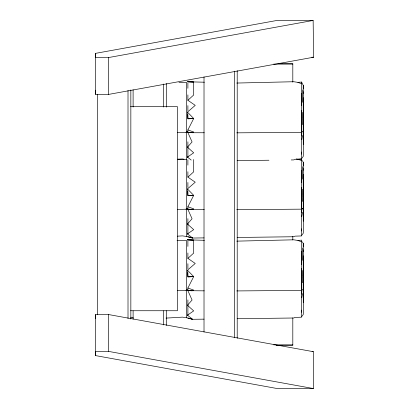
<?xml version="1.0" encoding="UTF-8"?>
<svg xmlns="http://www.w3.org/2000/svg" width="409" height="409" viewBox="0 0 409 409"><rect width="100%" height="100%" fill="white"/><g stroke="black" fill="none" stroke-linecap="round" stroke-linejoin="round"><path stroke-width="0.61" d="M187.726 290.283L192.066 300.027L187.45 305.288L193.697 310.891L187.45 315.181L187.889 315.232L187.889 299.904M187.726 209.03L192.066 218.774L187.45 224.035L193.697 229.638L187.45 233.922L187.889 233.974L187.889 218.651M187.889 209.173L192.138 209.561L204.255 209.592M187.889 191.207L187.889 195.676L193.697 195.349L187.889 206.765L187.889 208.687M187.889 187.465L187.889 182.47M187.726 132.194L192.066 141.938L187.45 147.199L193.697 152.802L187.45 157.092L187.889 157.143L187.889 141.816M187.45 132.296L192.138 132.726L204.255 132.756M187.889 114.372L187.889 118.84L193.697 118.513L187.889 129.929L187.889 131.856M187.889 110.629L187.889 105.634M187.889 272.46L187.889 276.929L193.697 276.602L187.889 288.018L187.889 289.945M187.889 268.718L187.889 263.723M301.576 105.66L301.571 93.364M301.576 182.496L301.571 170.2M301.576 263.749L301.571 251.453M301.561 264.664L301.566 263.391M301.576 152.015L301.576 154.162M301.576 228.851L301.576 230.998M301.576 310.104L301.576 312.251M95.363 355.559L95.614 314.557L108.636 314.557L313.386 351.694L313.386 388.55L275.85 388.299L95.363 355.559L95.363 351.367L108.385 351.367L313.386 388.55M108.385 351.367L108.636 314.557M303.263 88.487L303.289 85.455L301.607 82.051L297.905 82.373L293.764 81.728L236.791 83.047M303.263 165.318L303.289 162.291L302.394 160.599M303.263 246.576L303.289 243.544L302.394 241.852M186.683 132.368L186.601 208.452L187.399 209.229L187.45 208.682L186.601 208.452M186.683 209.203L186.601 236.504L192.598 238.038L204.05 237.895M186.683 290.456L186.601 317.762L192.598 319.296L204.05 319.148M303.233 88.574L303.289 85.455L303.268 144.413M303.274 115.205L303.274 98.201M303.233 165.41L303.289 162.291L303.268 221.243M303.274 192.036L303.274 175.032M303.233 246.663L303.289 243.544L303.268 302.502M303.274 273.294L303.274 256.29M303.279 111.672L303.381 107.424M303.279 188.508L303.381 184.26M303.279 269.761L303.381 265.513M303.268 120.558L303.258 114.704M303.268 197.394L303.258 191.54M303.268 278.647L303.258 272.793M303.263 124.704L303.381 120.553M303.263 201.54L303.381 197.383M303.263 282.793L303.381 278.641M303.274 133.273L303.274 123.416M303.274 210.108L303.381 206.509L303.268 210.037M303.274 291.361L303.274 281.504M303.279 108.37L303.268 99.801M303.274 119.643L303.381 116.243L303.268 117.398M303.268 133.206L303.381 129.673M303.279 185.205L303.268 176.637M303.274 196.478L303.381 193.074L303.268 194.229M303.279 266.458L303.268 257.89M303.274 277.731L303.381 274.332L303.268 275.487M303.268 291.295L303.381 287.762M303.268 134.326L303.274 122.061M303.268 211.156L303.274 198.892M303.268 292.415L303.274 280.15M303.268 110.44L303.381 108.62M303.268 187.276L303.381 185.451M303.268 268.529L303.381 266.709M303.258 93.405L303.381 91.8M303.258 170.236L303.381 168.636M303.258 251.494L303.381 249.889M303.289 137.434L303.381 136.407M303.289 214.265L303.381 213.242M303.289 295.523L303.381 294.495M178.958 82.342L186.601 82.439L186.601 131.616L187.45 131.846L187.399 132.393L177.388 132.603M177.056 240.374L186.601 240.528L186.601 289.705L187.45 289.935L187.399 290.482L177.388 290.692M193.697 81.984L187.45 81.759L193.697 82.081L193.697 94.985L187.889 100.287L195.241 105.369L187.45 112.107L187.884 118.743L193.697 118.513L187.45 112.107M187.45 270.196L193.697 276.602L187.884 276.832L187.45 270.196L195.241 263.457L187.889 258.376L193.697 253.074L193.697 240.17L187.45 239.848L204.403 240.298M303.268 100.578L303.268 97.741M303.268 177.409L303.268 174.577M303.268 258.667L303.268 255.829M301.765 139.704L302.491 135.451M301.765 216.54L302.491 212.281M301.765 297.793L302.491 293.539M237.133 237.471L293.764 236.745L295.022 236.146L301.607 235.947L301.607 210.338L302.312 208.263M303.381 130.926L303.181 131.422L301.801 132.025M303.381 207.762L303.181 208.258L301.801 208.861M303.381 289.015L303.181 289.511L301.801 290.114M301.827 102.823L302.491 101.212L302.491 89.857M301.827 179.658L302.491 178.048L302.491 166.693M301.827 260.911L302.491 259.301L302.491 247.946M301.827 131.279L301.607 131.8L301.336 131.258L301.607 133.503L301.607 209.157L236.78 209.674M191.908 132.506L187.225 132.347L187.45 131.846M177.388 209.434L187.225 209.178L187.45 208.682M204.255 290.845L187.889 290.671L187.225 290.436L187.45 289.935M301.765 158.406L303.217 156.473L303.381 154.331L303.274 130.696M301.765 235.241L303.217 233.309L303.381 231.162L303.274 207.532M301.765 316.494L303.217 314.562L303.381 312.42L303.274 288.785M187.45 188.943L193.697 195.349L187.884 195.579L187.45 188.943L195.241 182.204L187.889 177.123L193.697 171.816L193.697 159.53M95.363 53.395L275.605 20.701L313.141 20.45L313.637 57.214L108.636 94.402L95.614 94.402L95.363 53.395L95.363 57.587L108.385 57.587L313.141 20.45M296.131 158.932L297.905 159.208L301.607 158.886M236.791 241.136L293.764 239.817L297.905 240.461L301.607 240.139L301.607 290.41L236.78 290.927M177.434 159.346L182.491 159.05L186.601 159.674M177.434 236.177L182.491 235.881L186.601 236.504M166.049 318.1L182.491 317.139L186.601 317.762M301.607 159.111L295.022 159.311L293.764 159.909L291.218 159.945M237.133 160.635L268.948 160.226M130.691 317.297L131.867 317.282L133.293 317.9M237.133 318.723L293.764 317.998L295.022 317.399L301.607 317.2L301.402 289.909M311.724 57.229L313.637 57.214M188.467 209.193L193.053 209.388L185.972 209.234L187.782 209.178M191.908 290.594L193.053 290.641L185.972 290.487L187.782 290.431M278.135 63.599L292.808 63.599L292.808 82.127M273.667 64.111L292.808 64.111M130.583 106.611L177.414 106.611L177.414 310.738L130.583 310.738M187.889 147.199L187.45 147.199L187.889 147.26M187.889 224.035L187.45 224.035L187.889 224.096M187.889 305.288L187.45 305.288L187.889 305.349M273.667 344.843L292.808 344.843M276.223 345.36L292.808 345.36L292.808 317.885M236.78 132.838L301.607 132.322L301.607 82.045M187.889 157.092L187.45 157.092L191.192 160.083M187.889 233.928L187.45 233.922L192.598 238.038L187.889 236.729M187.889 315.181L187.45 315.181L192.598 319.296L187.889 317.987M312.113 351.684L313.386 351.694M184.055 159.239L177.69 159.142M187.889 132.444L191.908 132.531L185.972 132.398L187.782 132.342M187.889 209.275L193.053 209.388M190.758 290.594L193.053 290.641M187.889 81.78L204.403 82.209M193.697 240.073L187.45 239.848L187.889 239.868M187.889 132.496L192.138 132.726L193.697 132.01L187.889 129.929M187.889 209.331L192.138 209.561L193.697 208.846L187.889 206.765M187.889 290.584L192.138 290.814L193.697 290.099L187.889 288.018M187.45 290.385L187.889 290.426M189.735 237.041L192.598 238.038M190.308 318.493L192.598 319.296M297.905 82.373L301.607 83.768M297.905 159.208L301.607 160.599M297.905 240.461L301.607 241.857M186.601 131.616L187.225 132.347M186.601 289.705L187.225 290.436M301.402 208.651L301.607 210.338M303.284 110.149L303.381 111.902M303.284 186.979L303.381 188.738M303.284 268.238L303.381 269.991M303.268 117L303.381 120.732M303.268 193.835L303.381 197.562M303.268 275.088L303.381 278.82M303.279 129.367L303.381 133.155M303.279 206.202L303.381 209.991M303.279 287.455L303.381 291.244M303.268 125.911L303.381 130.246L303.279 124.505M303.268 202.746L303.381 207.082L303.274 200.252M303.268 283.999L303.381 288.335L303.279 282.593M303.279 104.484L303.381 108.947M303.279 181.32L303.381 185.783M303.279 262.573L303.381 267.036M303.274 121.182L303.381 126.289L303.274 115.819M303.274 198.017L303.381 203.125L303.274 192.654M303.274 279.27L303.381 284.378L303.274 273.907M108.385 57.587L108.636 94.402M301.597 119.561L301.576 110.476L301.607 131.1L301.597 119.561L301.607 122.674M301.607 199.505L301.576 187.312L301.607 207.936M301.597 277.65L301.576 268.565L301.607 289.189L301.597 277.65L301.607 280.763M301.571 133.196L301.576 136.074M301.571 210.027L301.576 212.905M301.571 291.285L301.576 294.163M302.491 112.378L302.491 124.622M302.491 189.214L302.491 201.458M302.491 270.467L302.491 282.711M292.808 236.376L292.808 239.935M237.21 70.67L237.21 338.289M234.377 71.181L234.377 337.773M204.014 76.923L204.014 332.031M187.889 82.955L187.889 88.293M187.889 94.893L187.889 100.287M187.889 159.786L187.889 165.124M187.889 171.729L187.889 177.123M187.889 241.044L187.889 246.382M187.889 252.982L187.889 258.376M166.299 83.528L166.299 107.143M166.299 310.748L166.299 325.426M163.462 84.044L163.462 107.046M163.462 310.855L163.462 324.91M133.104 89.796L133.104 107.046M133.104 310.855L133.104 319.158M130.844 89.96L130.844 318.994M128.007 90.476L128.007 318.478M97.644 94.31L97.644 314.649M95.614 90.205L95.614 94.402M95.614 314.557L95.614 318.749"/></g></svg>
